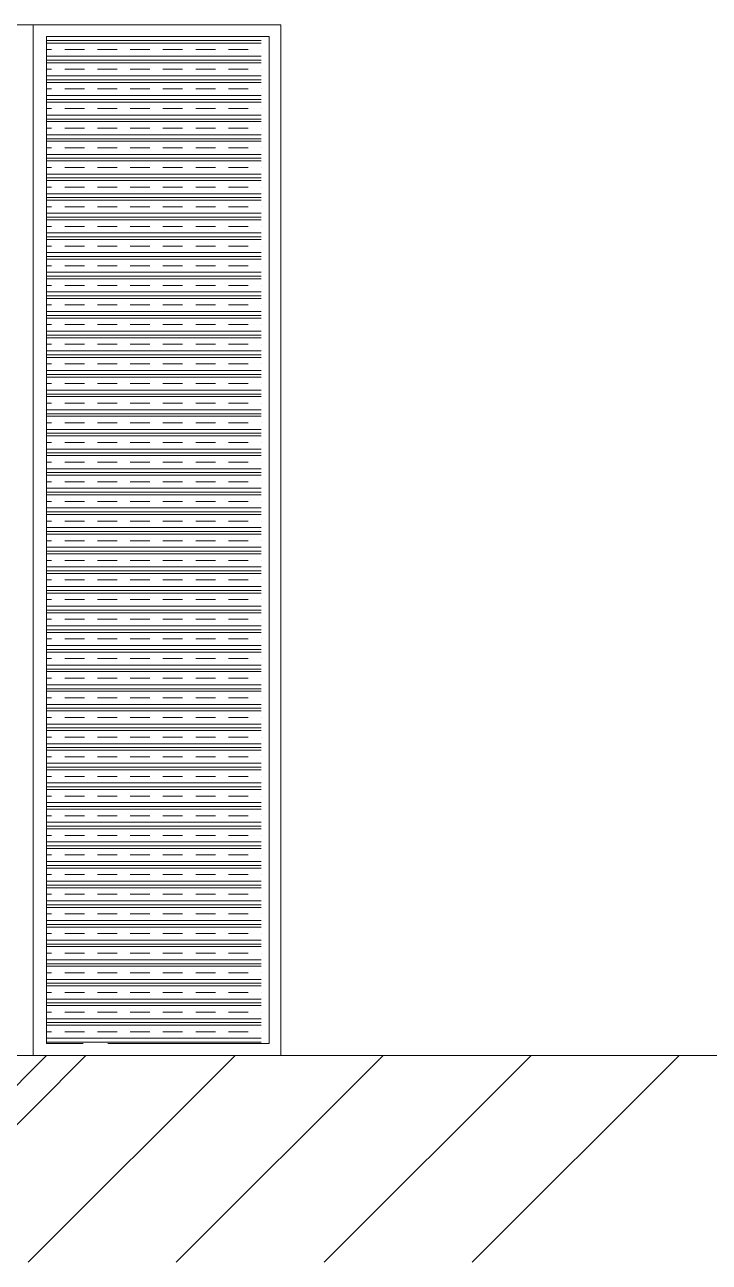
# Model space of a CAD drawing. Header units: millimetres. Extents: x 8 to 69.8, y -142.7 to -115.9.
# Drawn here: x 65.466 to 65.798, y -127.855 to -127.255 of the extents above; entities that cross this region are included whole.
import ezdxf

# ---------------------------------------------------------------- set-up
doc = ezdxf.new("R2010")
doc.units = ezdxf.units.MM
doc.layers.add('PDF3_0', color=7, linetype='Continuous', true_color=0x8e8e8e)
doc.layers.add('PDF3_04-DETALHE', color=7, linetype='Continuous', true_color=0xc6c6c6)
doc.layers.add('PDF3_07-HACHURIADO', color=7, linetype='Continuous')
doc.layers.add('PDF3_13-CORTE', color=7, linetype='Continuous')

msp = doc.modelspace()

# ---------------------------------------------------------------- linework, layer by layer
at = {"layer": 'PDF3_0', "lineweight": 0}
for points in [[(65.47658, -127.26236), (65.58072, -127.26236)], [(65.47658, -127.26363), (65.58072, -127.26363)], [(65.47658, -127.2668), (65.47912, -127.2668)], [(65.47658, -127.26998), (65.58072, -127.26998)], [(65.48547, -127.2668), (65.49499, -127.2668)], [(65.50134, -127.2668), (65.51087, -127.2668)], [(65.51722, -127.2668), (65.52674, -127.2668)], [(65.53309, -127.2668), (65.54262, -127.2668)], [(65.54897, -127.2668), (65.55849, -127.2668)], [(65.56484, -127.2668), (65.57437, -127.2668)], [(65.58072, -127.2668), (65.58072, -127.2668)], [(65.47658, -127.27188), (65.58072, -127.27188)], [(65.47658, -127.27315), (65.58072, -127.27315)], [(65.47658, -127.27633), (65.47912, -127.27633)], [(65.48547, -127.27633), (65.49499, -127.27633)], [(65.50134, -127.27633), (65.51087, -127.27633)], [(65.51722, -127.27633), (65.52674, -127.27633)], [(65.53309, -127.27633), (65.54262, -127.27633)], [(65.54897, -127.27633), (65.55849, -127.27633)], [(65.56484, -127.27633), (65.57437, -127.27633)], [(65.58072, -127.27633), (65.58072, -127.27633)], [(65.47658, -127.2795), (65.58072, -127.2795)], [(65.47658, -127.28141), (65.58072, -127.28141)], [(65.47658, -127.28268), (65.58072, -127.28268)], [(65.47658, -127.28585), (65.47912, -127.28585)], [(65.48547, -127.28585), (65.49499, -127.28585)], [(65.50134, -127.28585), (65.51087, -127.28585)], [(65.51722, -127.28585), (65.52674, -127.28585)], [(65.53309, -127.28585), (65.54262, -127.28585)], [(65.54897, -127.28585), (65.55849, -127.28585)], [(65.56484, -127.28585), (65.57437, -127.28585)], [(65.58072, -127.28585), (65.58072, -127.28585)], [(65.47658, -127.28903), (65.58072, -127.28903)], [(65.47658, -127.29093), (65.58072, -127.29093)], [(65.47658, -127.2922), (65.58072, -127.2922)], [(65.47658, -127.29538), (65.47912, -127.29538)], [(65.47658, -127.29855), (65.58072, -127.29855)], [(65.47658, -127.30046), (65.58072, -127.30046)], [(65.48547, -127.29538), (65.49499, -127.29538)], [(65.50134, -127.29538), (65.51087, -127.29538)], [(65.51722, -127.29538), (65.52674, -127.29538)], [(65.53309, -127.29538), (65.54262, -127.29538)], [(65.54897, -127.29538), (65.55849, -127.29538)], [(65.56484, -127.29538), (65.57437, -127.29538)], [(65.58072, -127.29538), (65.58072, -127.29538)], [(65.47658, -127.30173), (65.58072, -127.30173)], [(65.47658, -127.3049), (65.47912, -127.3049)], [(65.48547, -127.3049), (65.49499, -127.3049)], [(65.50134, -127.3049), (65.51087, -127.3049)], [(65.51722, -127.3049), (65.52674, -127.3049)], [(65.53309, -127.3049), (65.54262, -127.3049)], [(65.54897, -127.3049), (65.55849, -127.3049)], [(65.56484, -127.3049), (65.57437, -127.3049)], [(65.58072, -127.3049), (65.58072, -127.3049)], [(65.47658, -127.30808), (65.58072, -127.30808)], [(65.47658, -127.30998), (65.58072, -127.30998)], [(65.47658, -127.31125), (65.58072, -127.31125)], [(65.47658, -127.31443), (65.47912, -127.31443)], [(65.47658, -127.3176), (65.58072, -127.3176)], [(65.48547, -127.31443), (65.49499, -127.31443)], [(65.50134, -127.31443), (65.51087, -127.31443)], [(65.51722, -127.31443), (65.52674, -127.31443)], [(65.53309, -127.31443), (65.54262, -127.31443)], [(65.54897, -127.31443), (65.55849, -127.31443)], [(65.56484, -127.31443), (65.57437, -127.31443)], [(65.58072, -127.31443), (65.58072, -127.31443)], [(65.47658, -127.31951), (65.58072, -127.31951)], [(65.47658, -127.32078), (65.58072, -127.32078)], [(65.47658, -127.32395), (65.47912, -127.32395)], [(65.48547, -127.32395), (65.49499, -127.32395)], [(65.50134, -127.32395), (65.51087, -127.32395)], [(65.51722, -127.32395), (65.52674, -127.32395)], [(65.53309, -127.32395), (65.54262, -127.32395)], [(65.54897, -127.32395), (65.55849, -127.32395)], [(65.56484, -127.32395), (65.57437, -127.32395)], [(65.58072, -127.32395), (65.58072, -127.32395)], [(65.47658, -127.32713), (65.58072, -127.32713)], [(65.47658, -127.32903), (65.58072, -127.32903)], [(65.47658, -127.3303), (65.58072, -127.3303)], [(65.47658, -127.33348), (65.47912, -127.33348)], [(65.47658, -127.33665), (65.58072, -127.33665)], [(65.48547, -127.33348), (65.49499, -127.33348)], [(65.50134, -127.33348), (65.51087, -127.33348)], [(65.51722, -127.33348), (65.52674, -127.33348)], [(65.53309, -127.33348), (65.54262, -127.33348)], [(65.54897, -127.33348), (65.55849, -127.33348)], [(65.56484, -127.33348), (65.57437, -127.33348)], [(65.58072, -127.33348), (65.58072, -127.33348)], [(65.47658, -127.33856), (65.58072, -127.33856)], [(65.47658, -127.33983), (65.58072, -127.33983)], [(65.47658, -127.343), (65.47912, -127.343)], [(65.47658, -127.34618), (65.58072, -127.34618)], [(65.47658, -127.34808), (65.58072, -127.34808)], [(65.48547, -127.343), (65.49499, -127.343)], [(65.50134, -127.343), (65.51087, -127.343)], [(65.51722, -127.343), (65.52674, -127.343)], [(65.53309, -127.343), (65.54262, -127.343)], [(65.54897, -127.343), (65.55849, -127.343)], [(65.56484, -127.343), (65.57437, -127.343)], [(65.58072, -127.343), (65.58072, -127.343)], [(65.47658, -127.34935), (65.58072, -127.34935)], [(65.47658, -127.35253), (65.47912, -127.35253)], [(65.48547, -127.35253), (65.49499, -127.35253)], [(65.50134, -127.35253), (65.51087, -127.35253)], [(65.51722, -127.35253), (65.52674, -127.35253)], [(65.53309, -127.35253), (65.54262, -127.35253)], [(65.54897, -127.35253), (65.55849, -127.35253)], [(65.56484, -127.35253), (65.57437, -127.35253)], [(65.58072, -127.35253), (65.58072, -127.35253)], [(65.47658, -127.3557), (65.58072, -127.3557)], [(65.47658, -127.35761), (65.58072, -127.35761)], [(65.47658, -127.35888), (65.58072, -127.35888)], [(65.47658, -127.36205), (65.47912, -127.36205)], [(65.47658, -127.36523), (65.58072, -127.36523)], [(65.48547, -127.36205), (65.49499, -127.36205)], [(65.50134, -127.36205), (65.51087, -127.36205)], [(65.51722, -127.36205), (65.52674, -127.36205)], [(65.53309, -127.36205), (65.54262, -127.36205)], [(65.54897, -127.36205), (65.55849, -127.36205)], [(65.56484, -127.36205), (65.57437, -127.36205)], [(65.58072, -127.36205), (65.58072, -127.36205)], [(65.47658, -127.36713), (65.58072, -127.36713)], [(65.47658, -127.3684), (65.58072, -127.3684)], [(65.47658, -127.37158), (65.47912, -127.37158)], [(65.48547, -127.37158), (65.49499, -127.37158)], [(65.50134, -127.37158), (65.51087, -127.37158)], [(65.51722, -127.37158), (65.52674, -127.37158)], [(65.53309, -127.37158), (65.54262, -127.37158)], [(65.54897, -127.37158), (65.55849, -127.37158)], [(65.56484, -127.37158), (65.57437, -127.37158)], [(65.58072, -127.37158), (65.58072, -127.37158)], [(65.47658, -127.37475), (65.58072, -127.37475)], [(65.47658, -127.37666), (65.58072, -127.37666)], [(65.47658, -127.37793), (65.58072, -127.37793)], [(65.47658, -127.3811), (65.47912, -127.3811)], [(65.47658, -127.38428), (65.58072, -127.38428)], [(65.48547, -127.3811), (65.49499, -127.3811)], [(65.50134, -127.3811), (65.51087, -127.3811)], [(65.51722, -127.3811), (65.52674, -127.3811)], [(65.53309, -127.3811), (65.54262, -127.3811)], [(65.54897, -127.3811), (65.55849, -127.3811)], [(65.56484, -127.3811), (65.57437, -127.3811)], [(65.58072, -127.3811), (65.58072, -127.3811)], [(65.47658, -127.38618), (65.58072, -127.38618)], [(65.47658, -127.38745), (65.58072, -127.38745)], [(65.47658, -127.39063), (65.47912, -127.39063)], [(65.48547, -127.39063), (65.49499, -127.39063)], [(65.50134, -127.39063), (65.51087, -127.39063)], [(65.51722, -127.39063), (65.52674, -127.39063)], [(65.53309, -127.39063), (65.54262, -127.39063)], [(65.54897, -127.39063), (65.55849, -127.39063)], [(65.56484, -127.39063), (65.57437, -127.39063)], [(65.58072, -127.39063), (65.58072, -127.39063)], [(65.47658, -127.39381), (65.58072, -127.39381)], [(65.47658, -127.39571), (65.58072, -127.39571)], [(65.47658, -127.39698), (65.58072, -127.39698)], [(65.47658, -127.40016), (65.47912, -127.40016)], [(65.48547, -127.40016), (65.49499, -127.40016)], [(65.50134, -127.40016), (65.51087, -127.40016)], [(65.51722, -127.40016), (65.52674, -127.40016)], [(65.53309, -127.40016), (65.54262, -127.40016)], [(65.54897, -127.40016), (65.55849, -127.40016)], [(65.56484, -127.40016), (65.57437, -127.40016)], [(65.58072, -127.40016), (65.58072, -127.40016)], [(65.47658, -127.40333), (65.58072, -127.40333)], [(65.47658, -127.40524), (65.58072, -127.40524)], [(65.47658, -127.40651), (65.58072, -127.40651)], [(65.47658, -127.40968), (65.47912, -127.40968)], [(65.47658, -127.41286), (65.58072, -127.41286)], [(65.48547, -127.40968), (65.49499, -127.40968)], [(65.50134, -127.40968), (65.51087, -127.40968)], [(65.51722, -127.40968), (65.52674, -127.40968)], [(65.53309, -127.40968), (65.54262, -127.40968)], [(65.54897, -127.40968), (65.55849, -127.40968)], [(65.56484, -127.40968), (65.57437, -127.40968)], [(65.58072, -127.40968), (65.58072, -127.40968)], [(65.47658, -127.41476), (65.58072, -127.41476)], [(65.47658, -127.41603), (65.58072, -127.41603)], [(65.47658, -127.41921), (65.47912, -127.41921)], [(65.48547, -127.41921), (65.49499, -127.41921)], [(65.50134, -127.41921), (65.51087, -127.41921)], [(65.51722, -127.41921), (65.52674, -127.41921)], [(65.53309, -127.41921), (65.54262, -127.41921)], [(65.54897, -127.41921), (65.55849, -127.41921)], [(65.56484, -127.41921), (65.57437, -127.41921)], [(65.58072, -127.41921), (65.58072, -127.41921)], [(65.47658, -127.42238), (65.58072, -127.42238)], [(65.47658, -127.42429), (65.58072, -127.42429)], [(65.47658, -127.42556), (65.58072, -127.42556)], [(65.47658, -127.42873), (65.47912, -127.42873)], [(65.47658, -127.43191), (65.58072, -127.43191)], [(65.48547, -127.42873), (65.49499, -127.42873)], [(65.50134, -127.42873), (65.51087, -127.42873)], [(65.51722, -127.42873), (65.52674, -127.42873)], [(65.53309, -127.42873), (65.54262, -127.42873)], [(65.54897, -127.42873), (65.55849, -127.42873)], [(65.56484, -127.42873), (65.57437, -127.42873)], [(65.58072, -127.42873), (65.58072, -127.42873)], [(65.47658, -127.43381), (65.58072, -127.43381)], [(65.47658, -127.43508), (65.58072, -127.43508)], [(65.47658, -127.43826), (65.47912, -127.43826)], [(65.48547, -127.43826), (65.49499, -127.43826)], [(65.50134, -127.43826), (65.51087, -127.43826)], [(65.51722, -127.43826), (65.52674, -127.43826)], [(65.53309, -127.43826), (65.54262, -127.43826)], [(65.54897, -127.43826), (65.55849, -127.43826)], [(65.56484, -127.43826), (65.57437, -127.43826)], [(65.58072, -127.43826), (65.58072, -127.43826)], [(65.47658, -127.44143), (65.58072, -127.44143)], [(65.47658, -127.44334), (65.58072, -127.44334)], [(65.47658, -127.44461), (65.58072, -127.44461)], [(65.47658, -127.44778), (65.47912, -127.44778)], [(65.48547, -127.44778), (65.49499, -127.44778)], [(65.50134, -127.44778), (65.51087, -127.44778)], [(65.51722, -127.44778), (65.52674, -127.44778)], [(65.53309, -127.44778), (65.54262, -127.44778)], [(65.54897, -127.44778), (65.55849, -127.44778)], [(65.56484, -127.44778), (65.57437, -127.44778)], [(65.58072, -127.44778), (65.58072, -127.44778)], [(65.47658, -127.45096), (65.58072, -127.45096)], [(65.47658, -127.45286), (65.58072, -127.45286)], [(65.47658, -127.45413), (65.58072, -127.45413)], [(65.47658, -127.45731), (65.47912, -127.45731)], [(65.47658, -127.46048), (65.58072, -127.46048)], [(65.47658, -127.46239), (65.58072, -127.46239)], [(65.48547, -127.45731), (65.49499, -127.45731)], [(65.50134, -127.45731), (65.51087, -127.45731)], [(65.51722, -127.45731), (65.52674, -127.45731)], [(65.53309, -127.45731), (65.54262, -127.45731)], [(65.54897, -127.45731), (65.55849, -127.45731)], [(65.56484, -127.45731), (65.57437, -127.45731)], [(65.58072, -127.45731), (65.58072, -127.45731)], [(65.47658, -127.46366), (65.58072, -127.46366)], [(65.47658, -127.46683), (65.47912, -127.46683)], [(65.48547, -127.46683), (65.49499, -127.46683)], [(65.50134, -127.46683), (65.51087, -127.46683)], [(65.51722, -127.46683), (65.52674, -127.46683)], [(65.53309, -127.46683), (65.54262, -127.46683)], [(65.54897, -127.46683), (65.55849, -127.46683)], [(65.56484, -127.46683), (65.57437, -127.46683)], [(65.58072, -127.46683), (65.58072, -127.46683)], [(65.47658, -127.47001), (65.58072, -127.47001)], [(65.47658, -127.47191), (65.58072, -127.47191)], [(65.47658, -127.47318), (65.58072, -127.47318)], [(65.47658, -127.47636), (65.47912, -127.47636)], [(65.47658, -127.47953), (65.58072, -127.47953)], [(65.48547, -127.47636), (65.49499, -127.47636)], [(65.50134, -127.47636), (65.51087, -127.47636)], [(65.51722, -127.47636), (65.52674, -127.47636)], [(65.53309, -127.47636), (65.54262, -127.47636)], [(65.54897, -127.47636), (65.55849, -127.47636)], [(65.56484, -127.47636), (65.57437, -127.47636)], [(65.58072, -127.47636), (65.58072, -127.47636)], [(65.47658, -127.48144), (65.58072, -127.48144)], [(65.47658, -127.48271), (65.58072, -127.48271)], [(65.47658, -127.48588), (65.47912, -127.48588)], [(65.48547, -127.48588), (65.49499, -127.48588)], [(65.50134, -127.48588), (65.51087, -127.48588)], [(65.51722, -127.48588), (65.52674, -127.48588)], [(65.53309, -127.48588), (65.54262, -127.48588)], [(65.54897, -127.48588), (65.55849, -127.48588)], [(65.56484, -127.48588), (65.57437, -127.48588)], [(65.58072, -127.48588), (65.58072, -127.48588)], [(65.47658, -127.48906), (65.58072, -127.48906)], [(65.47658, -127.49096), (65.58072, -127.49096)], [(65.47658, -127.49223), (65.58072, -127.49223)], [(65.47658, -127.49541), (65.47912, -127.49541)], [(65.47658, -127.49858), (65.58072, -127.49858)], [(65.48547, -127.49541), (65.49499, -127.49541)], [(65.50134, -127.49541), (65.51087, -127.49541)], [(65.51722, -127.49541), (65.52674, -127.49541)], [(65.53309, -127.49541), (65.54262, -127.49541)], [(65.54897, -127.49541), (65.55849, -127.49541)], [(65.56484, -127.49541), (65.57437, -127.49541)], [(65.58072, -127.49541), (65.58072, -127.49541)], [(65.47658, -127.50049), (65.58072, -127.50049)], [(65.47658, -127.50176), (65.58072, -127.50176)], [(65.47658, -127.50493), (65.47912, -127.50493)], [(65.47658, -127.50811), (65.58072, -127.50811)], [(65.47658, -127.51001), (65.58072, -127.51001)], [(65.48547, -127.50493), (65.49499, -127.50493)], [(65.50134, -127.50493), (65.51087, -127.50493)], [(65.51722, -127.50493), (65.52674, -127.50493)], [(65.53309, -127.50493), (65.54262, -127.50493)], [(65.54897, -127.50493), (65.55849, -127.50493)], [(65.56484, -127.50493), (65.57437, -127.50493)], [(65.58072, -127.50493), (65.58072, -127.50493)], [(65.47658, -127.51128), (65.58072, -127.51128)], [(65.47658, -127.51446), (65.47912, -127.51446)], [(65.48547, -127.51446), (65.49499, -127.51446)], [(65.50134, -127.51446), (65.51087, -127.51446)], [(65.51722, -127.51446), (65.52674, -127.51446)], [(65.53309, -127.51446), (65.54262, -127.51446)], [(65.54897, -127.51446), (65.55849, -127.51446)], [(65.56484, -127.51446), (65.57437, -127.51446)], [(65.58072, -127.51446), (65.58072, -127.51446)], [(65.47658, -127.51763), (65.58072, -127.51763)], [(65.47658, -127.51954), (65.58072, -127.51954)], [(65.47658, -127.52081), (65.58072, -127.52081)], [(65.47658, -127.52398), (65.47912, -127.52398)], [(65.47658, -127.52716), (65.58072, -127.52716)], [(65.48547, -127.52398), (65.49499, -127.52398)], [(65.50134, -127.52398), (65.51087, -127.52398)], [(65.51722, -127.52398), (65.52674, -127.52398)], [(65.53309, -127.52398), (65.54262, -127.52398)], [(65.54897, -127.52398), (65.55849, -127.52398)], [(65.56484, -127.52398), (65.57437, -127.52398)], [(65.58072, -127.52398), (65.58072, -127.52398)], [(65.47658, -127.52906), (65.58072, -127.52906)], [(65.47658, -127.53033), (65.58072, -127.53033)], [(65.47658, -127.53351), (65.47912, -127.53351)], [(65.48547, -127.53351), (65.49499, -127.53351)], [(65.50134, -127.53351), (65.51087, -127.53351)], [(65.51722, -127.53351), (65.52674, -127.53351)], [(65.53309, -127.53351), (65.54262, -127.53351)], [(65.54897, -127.53351), (65.55849, -127.53351)], [(65.56484, -127.53351), (65.57437, -127.53351)], [(65.58072, -127.53351), (65.58072, -127.53351)], [(65.47658, -127.53668), (65.58072, -127.53668)], [(65.47658, -127.53859), (65.58072, -127.53859)], [(65.47658, -127.53986), (65.58072, -127.53986)], [(65.47658, -127.54303), (65.47912, -127.54303)], [(65.47658, -127.54621), (65.58072, -127.54621)], [(65.48547, -127.54303), (65.49499, -127.54303)], [(65.50134, -127.54303), (65.51087, -127.54303)], [(65.51722, -127.54303), (65.52674, -127.54303)], [(65.53309, -127.54303), (65.54262, -127.54303)], [(65.54897, -127.54303), (65.55849, -127.54303)], [(65.56484, -127.54303), (65.57437, -127.54303)], [(65.58072, -127.54303), (65.58072, -127.54303)], [(65.47658, -127.54811), (65.58072, -127.54811)], [(65.47658, -127.54938), (65.58072, -127.54938)], [(65.47658, -127.55256), (65.47912, -127.55256)], [(65.48547, -127.55256), (65.49499, -127.55256)], [(65.50134, -127.55256), (65.51087, -127.55256)], [(65.51722, -127.55256), (65.52674, -127.55256)], [(65.53309, -127.55256), (65.54262, -127.55256)], [(65.54897, -127.55256), (65.55849, -127.55256)], [(65.56484, -127.55256), (65.57437, -127.55256)], [(65.58072, -127.55256), (65.58072, -127.55256)], [(65.47658, -127.55573), (65.58072, -127.55573)], [(65.47658, -127.55764), (65.58072, -127.55764)], [(65.47658, -127.55891), (65.58072, -127.55891)], [(65.47658, -127.56208), (65.47912, -127.56208)], [(65.48547, -127.56208), (65.49499, -127.56208)], [(65.50134, -127.56208), (65.51087, -127.56208)], [(65.51722, -127.56208), (65.52674, -127.56208)], [(65.53309, -127.56208), (65.54262, -127.56208)], [(65.54897, -127.56208), (65.55849, -127.56208)], [(65.56484, -127.56208), (65.57437, -127.56208)], [(65.58072, -127.56208), (65.58072, -127.56208)], [(65.47658, -127.56526), (65.58072, -127.56526)], [(65.47658, -127.56716), (65.58072, -127.56716)], [(65.47658, -127.56843), (65.58072, -127.56843)], [(65.47658, -127.57161), (65.47912, -127.57161)], [(65.47658, -127.57478), (65.58072, -127.57478)], [(65.47658, -127.57669), (65.58072, -127.57669)], [(65.48547, -127.57161), (65.49499, -127.57161)], [(65.50134, -127.57161), (65.51087, -127.57161)], [(65.51722, -127.57161), (65.52674, -127.57161)], [(65.53309, -127.57161), (65.54262, -127.57161)], [(65.54897, -127.57161), (65.55849, -127.57161)], [(65.56484, -127.57161), (65.57437, -127.57161)], [(65.58072, -127.57161), (65.58072, -127.57161)], [(65.47658, -127.57796), (65.58072, -127.57796)], [(65.47658, -127.58113), (65.47912, -127.58113)], [(65.48547, -127.58113), (65.49499, -127.58113)], [(65.50134, -127.58113), (65.51087, -127.58113)], [(65.51722, -127.58113), (65.52674, -127.58113)], [(65.53309, -127.58113), (65.54262, -127.58113)], [(65.54897, -127.58113), (65.55849, -127.58113)], [(65.56484, -127.58113), (65.57437, -127.58113)], [(65.58072, -127.58113), (65.58072, -127.58113)], [(65.47658, -127.58431), (65.58072, -127.58431)], [(65.47658, -127.58621), (65.58072, -127.58621)], [(65.47658, -127.58748), (65.58072, -127.58748)], [(65.47658, -127.59066), (65.47912, -127.59066)], [(65.47658, -127.59383), (65.58072, -127.59383)], [(65.48547, -127.59066), (65.49499, -127.59066)], [(65.50134, -127.59066), (65.51087, -127.59066)], [(65.51722, -127.59066), (65.52674, -127.59066)], [(65.53309, -127.59066), (65.54262, -127.59066)], [(65.54897, -127.59066), (65.55849, -127.59066)], [(65.56484, -127.59066), (65.57437, -127.59066)], [(65.58072, -127.59066), (65.58072, -127.59066)], [(65.47658, -127.59574), (65.58072, -127.59574)], [(65.47658, -127.59701), (65.58072, -127.59701)], [(65.47658, -127.60018), (65.47912, -127.60018)], [(65.48547, -127.60018), (65.49499, -127.60018)], [(65.50134, -127.60018), (65.51087, -127.60018)], [(65.51722, -127.60018), (65.52674, -127.60018)], [(65.53309, -127.60018), (65.54262, -127.60018)], [(65.54897, -127.60018), (65.55849, -127.60018)], [(65.56484, -127.60018), (65.57437, -127.60018)], [(65.58072, -127.60018), (65.58072, -127.60018)], [(65.47658, -127.60336), (65.58072, -127.60336)], [(65.47658, -127.60526), (65.58072, -127.60526)], [(65.47658, -127.60653), (65.58072, -127.60653)], [(65.47658, -127.60971), (65.47912, -127.60971)], [(65.48547, -127.60971), (65.49499, -127.60971)], [(65.50134, -127.60971), (65.51087, -127.60971)], [(65.51722, -127.60971), (65.52674, -127.60971)], [(65.53309, -127.60971), (65.54262, -127.60971)], [(65.54897, -127.60971), (65.55849, -127.60971)], [(65.56484, -127.60971), (65.57437, -127.60971)], [(65.58072, -127.60971), (65.58072, -127.60971)], [(65.47658, -127.61288), (65.58072, -127.61288)], [(65.47658, -127.61479), (65.58072, -127.61479)], [(65.47658, -127.61606), (65.58072, -127.61606)], [(65.47658, -127.61923), (65.47912, -127.61923)], [(65.47658, -127.62241), (65.58072, -127.62241)], [(65.47658, -127.62431), (65.58072, -127.62431)], [(65.48547, -127.61923), (65.49499, -127.61923)], [(65.50134, -127.61923), (65.51087, -127.61923)], [(65.51722, -127.61923), (65.52674, -127.61923)], [(65.53309, -127.61923), (65.54262, -127.61923)], [(65.54897, -127.61923), (65.55849, -127.61923)], [(65.56484, -127.61923), (65.57437, -127.61923)], [(65.58072, -127.61923), (65.58072, -127.61923)], [(65.47658, -127.62558), (65.58072, -127.62558)], [(65.47658, -127.62876), (65.47912, -127.62876)], [(65.48547, -127.62876), (65.49499, -127.62876)], [(65.50134, -127.62876), (65.51087, -127.62876)], [(65.51722, -127.62876), (65.52674, -127.62876)], [(65.53309, -127.62876), (65.54262, -127.62876)], [(65.54897, -127.62876), (65.55849, -127.62876)], [(65.56484, -127.62876), (65.57437, -127.62876)], [(65.58072, -127.62876), (65.58072, -127.62876)], [(65.47658, -127.63193), (65.58072, -127.63193)], [(65.47658, -127.63384), (65.58072, -127.63384)], [(65.47658, -127.63511), (65.58072, -127.63511)], [(65.47658, -127.63828), (65.47912, -127.63828)], [(65.47658, -127.64146), (65.58072, -127.64146)], [(65.48547, -127.63828), (65.49499, -127.63828)], [(65.50134, -127.63828), (65.51087, -127.63828)], [(65.51722, -127.63828), (65.52674, -127.63828)], [(65.53309, -127.63828), (65.54262, -127.63828)], [(65.54897, -127.63828), (65.55849, -127.63828)], [(65.56484, -127.63828), (65.57437, -127.63828)], [(65.58072, -127.63828), (65.58072, -127.63828)], [(65.47658, -127.64336), (65.58072, -127.64336)], [(65.47658, -127.64463), (65.58072, -127.64463)], [(65.47658, -127.64781), (65.47912, -127.64781)], [(65.48547, -127.64781), (65.49499, -127.64781)], [(65.50134, -127.64781), (65.51087, -127.64781)], [(65.51722, -127.64781), (65.52674, -127.64781)], [(65.53309, -127.64781), (65.54262, -127.64781)], [(65.54897, -127.64781), (65.55849, -127.64781)], [(65.56484, -127.64781), (65.57437, -127.64781)], [(65.58072, -127.64781), (65.58072, -127.64781)], [(65.47658, -127.65098), (65.58072, -127.65098)], [(65.47658, -127.65289), (65.58072, -127.65289)], [(65.47658, -127.65416), (65.58072, -127.65416)], [(65.47658, -127.65733), (65.47912, -127.65733)], [(65.47658, -127.66051), (65.58072, -127.66051)], [(65.48547, -127.65733), (65.49499, -127.65733)], [(65.50134, -127.65733), (65.51087, -127.65733)], [(65.51722, -127.65733), (65.52674, -127.65733)], [(65.53309, -127.65733), (65.54262, -127.65733)], [(65.54897, -127.65733), (65.55849, -127.65733)], [(65.56484, -127.65733), (65.57437, -127.65733)], [(65.58072, -127.65733), (65.58072, -127.65733)], [(65.47658, -127.66241), (65.58072, -127.66241)], [(65.47658, -127.66368), (65.58072, -127.66368)], [(65.47658, -127.66686), (65.47912, -127.66686)], [(65.47658, -127.67003), (65.58072, -127.67003)], [(65.47658, -127.67194), (65.58072, -127.67194)], [(65.48547, -127.66686), (65.49499, -127.66686)], [(65.50134, -127.66686), (65.51087, -127.66686)], [(65.51722, -127.66686), (65.52674, -127.66686)], [(65.53309, -127.66686), (65.54262, -127.66686)], [(65.54897, -127.66686), (65.55849, -127.66686)], [(65.56484, -127.66686), (65.57437, -127.66686)], [(65.58072, -127.66686), (65.58072, -127.66686)], [(65.47658, -127.67321), (65.58072, -127.67321)], [(65.47658, -127.67638), (65.47912, -127.67638)], [(65.48547, -127.67638), (65.49499, -127.67638)], [(65.50134, -127.67638), (65.51087, -127.67638)], [(65.51722, -127.67638), (65.52674, -127.67638)], [(65.53309, -127.67638), (65.54262, -127.67638)], [(65.54897, -127.67638), (65.55849, -127.67638)], [(65.56484, -127.67638), (65.57437, -127.67638)], [(65.58072, -127.67638), (65.58072, -127.67638)], [(65.47658, -127.67956), (65.58072, -127.67956)], [(65.47658, -127.68146), (65.58072, -127.68146)], [(65.47658, -127.68273), (65.58072, -127.68273)], [(65.47658, -127.68591), (65.47912, -127.68591)], [(65.47658, -127.68908), (65.58072, -127.68908)], [(65.48547, -127.68591), (65.49499, -127.68591)], [(65.50134, -127.68591), (65.51087, -127.68591)], [(65.51722, -127.68591), (65.52674, -127.68591)], [(65.53309, -127.68591), (65.54262, -127.68591)], [(65.54897, -127.68591), (65.55849, -127.68591)], [(65.56484, -127.68591), (65.57437, -127.68591)], [(65.58072, -127.68591), (65.58072, -127.68591)], [(65.47658, -127.69099), (65.58072, -127.69099)], [(65.47658, -127.69226), (65.58072, -127.69226)], [(65.47658, -127.69543), (65.47912, -127.69543)], [(65.48547, -127.69543), (65.49499, -127.69543)], [(65.50134, -127.69543), (65.51087, -127.69543)], [(65.51722, -127.69543), (65.52674, -127.69543)], [(65.53309, -127.69543), (65.54262, -127.69543)], [(65.54897, -127.69543), (65.55849, -127.69543)], [(65.56484, -127.69543), (65.57437, -127.69543)], [(65.58072, -127.69543), (65.58072, -127.69543)], [(65.47658, -127.69861), (65.58072, -127.69861)], [(65.47658, -127.70051), (65.58072, -127.70051)], [(65.47658, -127.70178), (65.58072, -127.70178)], [(65.47658, -127.70496), (65.47912, -127.70496)], [(65.47658, -127.70813), (65.58072, -127.70813)], [(65.48547, -127.70496), (65.49499, -127.70496)], [(65.50134, -127.70496), (65.51087, -127.70496)], [(65.51722, -127.70496), (65.52674, -127.70496)], [(65.53309, -127.70496), (65.54262, -127.70496)], [(65.54897, -127.70496), (65.55849, -127.70496)], [(65.56484, -127.70496), (65.57437, -127.70496)], [(65.58072, -127.70496), (65.58072, -127.70496)], [(65.47658, -127.71004), (65.58072, -127.71004)], [(65.47658, -127.71131), (65.58072, -127.71131)], [(65.47658, -127.71448), (65.47912, -127.71448)], [(65.48547, -127.71448), (65.49499, -127.71448)], [(65.50134, -127.71448), (65.51087, -127.71448)], [(65.51722, -127.71448), (65.52674, -127.71448)], [(65.53309, -127.71448), (65.54262, -127.71448)], [(65.54897, -127.71448), (65.55849, -127.71448)], [(65.56484, -127.71448), (65.57437, -127.71448)], [(65.58072, -127.71448), (65.58072, -127.71448)], [(65.47658, -127.71766), (65.58072, -127.71766)], [(65.47658, -127.71956), (65.58072, -127.71956)], [(65.47658, -127.72083), (65.58072, -127.72083)], [(65.47658, -127.72401), (65.47912, -127.72401)], [(65.48547, -127.72401), (65.49499, -127.72401)], [(65.50134, -127.72401), (65.51087, -127.72401)], [(65.51722, -127.72401), (65.52674, -127.72401)], [(65.53309, -127.72401), (65.54262, -127.72401)], [(65.54897, -127.72401), (65.55849, -127.72401)], [(65.56484, -127.72401), (65.57437, -127.72401)], [(65.58072, -127.72401), (65.58072, -127.72401)], [(65.47658, -127.72718), (65.58072, -127.72718)], [(65.47658, -127.72909), (65.58072, -127.72909)], [(65.47658, -127.73036), (65.58072, -127.73036)], [(65.47658, -127.73353), (65.47912, -127.73353)], [(65.47658, -127.73671), (65.58072, -127.73671)], [(65.47658, -127.73861), (65.58072, -127.73861)], [(65.48547, -127.73353), (65.49499, -127.73353)], [(65.50134, -127.73353), (65.51087, -127.73353)], [(65.51722, -127.73353), (65.52674, -127.73353)], [(65.53309, -127.73353), (65.54262, -127.73353)], [(65.54897, -127.73353), (65.55849, -127.73353)], [(65.56484, -127.73353), (65.57437, -127.73353)], [(65.58072, -127.73353), (65.58072, -127.73353)], [(65.47658, -127.73988), (65.58072, -127.73988)], [(65.47658, -127.74306), (65.47912, -127.74306)], [(65.48547, -127.74306), (65.49499, -127.74306)], [(65.50134, -127.74306), (65.51087, -127.74306)], [(65.51722, -127.74306), (65.52674, -127.74306)], [(65.53309, -127.74306), (65.54262, -127.74306)], [(65.54897, -127.74306), (65.55849, -127.74306)], [(65.56484, -127.74306), (65.57437, -127.74306)], [(65.58072, -127.74306), (65.58072, -127.74306)], [(65.47658, -127.74623), (65.58072, -127.74623)], [(65.47658, -127.74814), (65.58072, -127.74814)]]:
    msp.add_lwpolyline(points, dxfattribs=at)
at = {"layer": 'PDF3_04-DETALHE', "lineweight": 0}
for points in [[(65.59024, -127.75449), (65.59024, -127.25474), (65.35021, -127.25474), (65.35021, -127.75449), (65.65057, -127.75449)], [(65.47023, -127.25474), (65.47023, -127.75449)], [(65.49436, -127.74877), (65.47658, -127.74877), (65.47658, -127.26045), (65.58453, -127.26045), (65.58453, -127.74877), (65.50642, -127.74877)]]:
    msp.add_lwpolyline(points, dxfattribs=at)
at = {"layer": 'PDF3_07-HACHURIADO', "lineweight": 0}
for points in [[(65.37693, -127.85482), (65.47663, -127.75449)], [(65.39593, -127.85482), (65.49563, -127.75449)], [(65.46769, -127.85482), (65.56802, -127.75449)], [(65.53944, -127.85482), (65.63977, -127.75449)], [(65.6112, -127.85482), (65.71153, -127.75449)], [(65.68295, -127.85482), (65.78328, -127.75449)]]:
    msp.add_lwpolyline(points, dxfattribs=at)
at = {"layer": 'PDF3_13-CORTE', "lineweight": 0}
msp.add_lwpolyline([(64.9781, -127.75449), (69.16087, -127.75449)], dxfattribs=at)

doc.saveas('drawing.dxf')
